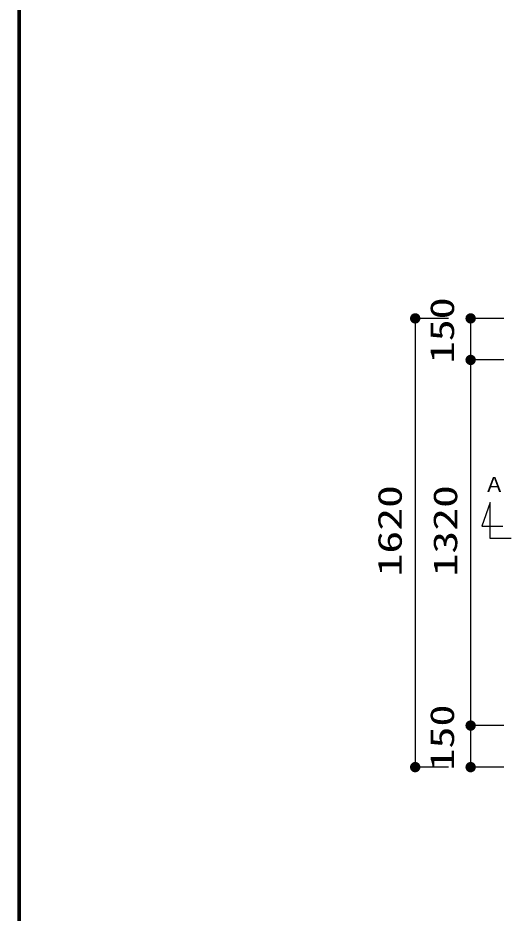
# Model space of a CAD drawing. Units: millimetres, scale not verified. Extents: x -8915 to 8404, y -6690 to 5387.
# Drawn here: x -7783 to -6004, y -849 to 2383 of the extents above; entities that cross this region are included whole.
import ezdxf
from ezdxf.enums import TextEntityAlignment as Align

# ---------------------------------------------------------------- set-up
doc = ezdxf.new("R2010")
doc.units = ezdxf.units.MM
doc.header["$LTSCALE"] = 30
for name, color, linetype, lineweight in [('0-1_KIKI', 3, 'Continuous', 25), ('0-6_SUNPO', 7, 'Continuous', 25), ('0-7_07', 7, 'Continuous', 25)]:
    doc.layers.add(name, color=color, linetype=linetype, lineweight=lineweight)
doc.styles.add('MS Gothic', font='')
doc.styles.add('ＭＳ ゴシック', font='')
doc.styles.get('MS Gothic').set_extended_font_data('MS Gothic')
doc.styles.get('ＭＳ ゴシック').set_extended_font_data('MS Gothic')

msp = doc.modelspace()

# ---------------------------------------------------------------- linework, layer by layer
at = {"layer": '0-1_KIKI'}
msp.add_lwpolyline([(-6003.51, 502.76), (-6078.51, 502.76), (-6078.51, 632.76), (-6108.51, 547.76), (-6033.51, 547.76)], dxfattribs=at)
at = {"layer": '0-6_SUNPO', "color": 4}
for p, q in [((-6229.42, 1297.76), (-6349.42, 1297.76)), ((-6349.42, 1297.76), (-6349.42, -322.24)), ((-6029.42, 1297.76), (-6149.42, 1297.76)), ((-6149.42, 1297.76), (-6149.42, 1147.76)), ((-6029.42, 1147.76), (-6149.42, 1147.76)), ((-6029.42, 1147.76), (-6149.42, 1147.76)), ((-6149.42, 1147.76), (-6149.42, -172.24)), ((-6029.42, -172.24), (-6149.42, -172.24)), ((-6029.42, -172.24), (-6149.42, -172.24)), ((-6149.42, -172.24), (-6149.42, -322.24)), ((-6229.42, -322.24), (-6349.42, -322.24)), ((-6029.42, -322.24), (-6149.42, -322.24))]:
    msp.add_line(p, q, dxfattribs=at)
at = {"layer": '0-6_SUNPO'}
for points in [[(-6367.81, 1301.42), (-6349.42, 1297.76), (-6368.17, 1297.76)], [(-6368.17, 1297.76), (-6349.42, 1297.76), (-6367.81, 1294.1)], [(-6366.75, 1304.93), (-6349.42, 1297.76), (-6367.81, 1301.42)], [(-6367.81, 1294.1), (-6349.42, 1297.76), (-6366.75, 1290.58)], [(-6365.01, 1308.18), (-6349.42, 1297.76), (-6366.75, 1304.93)], [(-6366.75, 1290.58), (-6349.42, 1297.76), (-6365.01, 1287.34)], [(-6362.68, 1311.02), (-6349.42, 1297.76), (-6365.01, 1308.18)], [(-6365.01, 1287.34), (-6349.42, 1297.76), (-6362.68, 1284.5)], [(-6359.84, 1313.35), (-6349.42, 1297.76), (-6362.68, 1311.02)], [(-6362.68, 1284.5), (-6349.42, 1297.76), (-6359.84, 1282.17)], [(-6356.6, 1315.08), (-6349.42, 1297.76), (-6359.84, 1313.35)], [(-6359.84, 1282.17), (-6349.42, 1297.76), (-6356.6, 1280.44)], [(-6353.08, 1316.15), (-6349.42, 1297.76), (-6356.6, 1315.08)], [(-6356.6, 1280.44), (-6349.42, 1297.76), (-6353.08, 1279.37)], [(-6349.42, 1316.51), (-6349.42, 1297.76), (-6353.08, 1316.15)], [(-6353.08, 1279.37), (-6349.42, 1297.76), (-6349.42, 1279.01)], [(-6345.77, 1316.15), (-6349.42, 1297.76), (-6349.42, 1316.51)], [(-6342.25, 1315.08), (-6349.42, 1297.76), (-6345.77, 1316.15)], [(-6339.01, 1313.35), (-6349.42, 1297.76), (-6342.25, 1315.08)], [(-6336.17, 1311.02), (-6349.42, 1297.76), (-6339.01, 1313.35)], [(-6333.83, 1308.18), (-6349.42, 1297.76), (-6336.17, 1311.02)], [(-6332.1, 1304.93), (-6349.42, 1297.76), (-6333.83, 1308.18)], [(-6331.03, 1301.42), (-6349.42, 1297.76), (-6332.1, 1304.93)], [(-6330.67, 1297.76), (-6349.42, 1297.76), (-6331.03, 1301.42)], [(-6349.42, 1279.01), (-6349.42, 1297.76), (-6345.77, 1279.37)], [(-6345.77, 1279.37), (-6349.42, 1297.76), (-6342.25, 1280.44)], [(-6342.25, 1280.44), (-6349.42, 1297.76), (-6339.01, 1282.17)], [(-6339.01, 1282.17), (-6349.42, 1297.76), (-6336.17, 1284.5)], [(-6336.17, 1284.5), (-6349.42, 1297.76), (-6333.83, 1287.34)], [(-6333.83, 1287.34), (-6349.42, 1297.76), (-6332.1, 1290.58)], [(-6332.1, 1290.58), (-6349.42, 1297.76), (-6331.03, 1294.1)], [(-6331.03, 1294.1), (-6349.42, 1297.76), (-6330.67, 1297.76)], [(-6167.81, 1301.42), (-6149.42, 1297.76), (-6168.17, 1297.76)], [(-6168.17, 1297.76), (-6149.42, 1297.76), (-6167.81, 1294.1)], [(-6166.75, 1304.93), (-6149.42, 1297.76), (-6167.81, 1301.42)], [(-6167.81, 1294.1), (-6149.42, 1297.76), (-6166.75, 1290.58)], [(-6165.01, 1308.18), (-6149.42, 1297.76), (-6166.75, 1304.93)], [(-6166.75, 1290.58), (-6149.42, 1297.76), (-6165.01, 1287.34)], [(-6162.68, 1311.02), (-6149.42, 1297.76), (-6165.01, 1308.18)], [(-6165.01, 1287.34), (-6149.42, 1297.76), (-6162.68, 1284.5)], [(-6159.84, 1313.35), (-6149.42, 1297.76), (-6162.68, 1311.02)], [(-6162.68, 1284.5), (-6149.42, 1297.76), (-6159.84, 1282.17)], [(-6156.6, 1315.08), (-6149.42, 1297.76), (-6159.84, 1313.35)], [(-6159.84, 1282.17), (-6149.42, 1297.76), (-6156.6, 1280.44)], [(-6153.08, 1316.15), (-6149.42, 1297.76), (-6156.6, 1315.08)], [(-6156.6, 1280.44), (-6149.42, 1297.76), (-6153.08, 1279.37)], [(-6149.42, 1316.51), (-6149.42, 1297.76), (-6153.08, 1316.15)], [(-6153.08, 1279.37), (-6149.42, 1297.76), (-6149.42, 1279.01)], [(-6145.77, 1316.15), (-6149.42, 1297.76), (-6149.42, 1316.51)], [(-6142.25, 1315.08), (-6149.42, 1297.76), (-6145.77, 1316.15)], [(-6139.01, 1313.35), (-6149.42, 1297.76), (-6142.25, 1315.08)], [(-6136.17, 1311.02), (-6149.42, 1297.76), (-6139.01, 1313.35)], [(-6133.83, 1308.18), (-6149.42, 1297.76), (-6136.17, 1311.02)], [(-6132.1, 1304.93), (-6149.42, 1297.76), (-6133.83, 1308.18)], [(-6131.03, 1301.42), (-6149.42, 1297.76), (-6132.1, 1304.93)], [(-6130.67, 1297.76), (-6149.42, 1297.76), (-6131.03, 1301.42)], [(-6149.42, 1279.01), (-6149.42, 1297.76), (-6145.77, 1279.37)], [(-6145.77, 1279.37), (-6149.42, 1297.76), (-6142.25, 1280.44)], [(-6142.25, 1280.44), (-6149.42, 1297.76), (-6139.01, 1282.17)], [(-6139.01, 1282.17), (-6149.42, 1297.76), (-6136.17, 1284.5)], [(-6136.17, 1284.5), (-6149.42, 1297.76), (-6133.83, 1287.34)], [(-6133.83, 1287.34), (-6149.42, 1297.76), (-6132.1, 1290.58)], [(-6132.1, 1290.58), (-6149.42, 1297.76), (-6131.03, 1294.1)], [(-6131.03, 1294.1), (-6149.42, 1297.76), (-6130.67, 1297.76)], [(-6156.6, 1165.08), (-6149.42, 1147.76), (-6159.84, 1163.35)], [(-6156.6, 1165.08), (-6149.42, 1147.76), (-6159.84, 1163.35)], [(-6153.08, 1166.15), (-6149.42, 1147.76), (-6156.6, 1165.08)], [(-6153.08, 1166.15), (-6149.42, 1147.76), (-6156.6, 1165.08)], [(-6149.42, 1166.51), (-6149.42, 1147.76), (-6153.08, 1166.15)], [(-6149.42, 1166.51), (-6149.42, 1147.76), (-6153.08, 1166.15)], [(-6145.77, 1166.15), (-6149.42, 1147.76), (-6149.42, 1166.51)], [(-6145.77, 1166.15), (-6149.42, 1147.76), (-6149.42, 1166.51)], [(-6142.25, 1165.08), (-6149.42, 1147.76), (-6145.77, 1166.15)], [(-6142.25, 1165.08), (-6149.42, 1147.76), (-6145.77, 1166.15)], [(-6139.01, 1163.35), (-6149.42, 1147.76), (-6142.25, 1165.08)], [(-6139.01, 1163.35), (-6149.42, 1147.76), (-6142.25, 1165.08)], [(-6167.81, 1151.42), (-6149.42, 1147.76), (-6168.17, 1147.76)], [(-6167.81, 1151.42), (-6149.42, 1147.76), (-6168.17, 1147.76)], [(-6168.17, 1147.76), (-6149.42, 1147.76), (-6167.81, 1144.1)], [(-6168.17, 1147.76), (-6149.42, 1147.76), (-6167.81, 1144.1)], [(-6166.75, 1154.93), (-6149.42, 1147.76), (-6167.81, 1151.42)], [(-6166.75, 1154.93), (-6149.42, 1147.76), (-6167.81, 1151.42)], [(-6167.81, 1144.1), (-6149.42, 1147.76), (-6166.75, 1140.58)], [(-6167.81, 1144.1), (-6149.42, 1147.76), (-6166.75, 1140.58)], [(-6165.01, 1158.18), (-6149.42, 1147.76), (-6166.75, 1154.93)], [(-6165.01, 1158.18), (-6149.42, 1147.76), (-6166.75, 1154.93)], [(-6166.75, 1140.58), (-6149.42, 1147.76), (-6165.01, 1137.34)], [(-6166.75, 1140.58), (-6149.42, 1147.76), (-6165.01, 1137.34)], [(-6162.68, 1161.02), (-6149.42, 1147.76), (-6165.01, 1158.18)], [(-6162.68, 1161.02), (-6149.42, 1147.76), (-6165.01, 1158.18)], [(-6165.01, 1137.34), (-6149.42, 1147.76), (-6162.68, 1134.5)], [(-6165.01, 1137.34), (-6149.42, 1147.76), (-6162.68, 1134.5)], [(-6159.84, 1163.35), (-6149.42, 1147.76), (-6162.68, 1161.02)], [(-6159.84, 1163.35), (-6149.42, 1147.76), (-6162.68, 1161.02)], [(-6162.68, 1134.5), (-6149.42, 1147.76), (-6159.84, 1132.17)], [(-6162.68, 1134.5), (-6149.42, 1147.76), (-6159.84, 1132.17)], [(-6159.84, 1132.17), (-6149.42, 1147.76), (-6156.6, 1130.44)], [(-6159.84, 1132.17), (-6149.42, 1147.76), (-6156.6, 1130.44)], [(-6156.6, 1130.44), (-6149.42, 1147.76), (-6153.08, 1129.37)], [(-6156.6, 1130.44), (-6149.42, 1147.76), (-6153.08, 1129.37)], [(-6153.08, 1129.37), (-6149.42, 1147.76), (-6149.42, 1129.01)], [(-6153.08, 1129.37), (-6149.42, 1147.76), (-6149.42, 1129.01)], [(-6136.17, 1161.02), (-6149.42, 1147.76), (-6139.01, 1163.35)], [(-6136.17, 1161.02), (-6149.42, 1147.76), (-6139.01, 1163.35)], [(-6133.83, 1158.18), (-6149.42, 1147.76), (-6136.17, 1161.02)], [(-6133.83, 1158.18), (-6149.42, 1147.76), (-6136.17, 1161.02)], [(-6132.1, 1154.93), (-6149.42, 1147.76), (-6133.83, 1158.18)], [(-6132.1, 1154.93), (-6149.42, 1147.76), (-6133.83, 1158.18)], [(-6131.03, 1151.42), (-6149.42, 1147.76), (-6132.1, 1154.93)], [(-6131.03, 1151.42), (-6149.42, 1147.76), (-6132.1, 1154.93)], [(-6130.67, 1147.76), (-6149.42, 1147.76), (-6131.03, 1151.42)], [(-6130.67, 1147.76), (-6149.42, 1147.76), (-6131.03, 1151.42)], [(-6149.42, 1129.01), (-6149.42, 1147.76), (-6145.77, 1129.37)], [(-6145.77, 1129.37), (-6149.42, 1147.76), (-6142.25, 1130.44)], [(-6142.25, 1130.44), (-6149.42, 1147.76), (-6139.01, 1132.17)], [(-6139.01, 1132.17), (-6149.42, 1147.76), (-6136.17, 1134.5)], [(-6136.17, 1134.5), (-6149.42, 1147.76), (-6133.83, 1137.34)], [(-6133.83, 1137.34), (-6149.42, 1147.76), (-6132.1, 1140.58)], [(-6132.1, 1140.58), (-6149.42, 1147.76), (-6131.03, 1144.1)], [(-6131.03, 1144.1), (-6149.42, 1147.76), (-6130.67, 1147.76)], [(-6149.42, 1129.01), (-6149.42, 1147.76), (-6145.77, 1129.37)], [(-6145.77, 1129.37), (-6149.42, 1147.76), (-6142.25, 1130.44)], [(-6142.25, 1130.44), (-6149.42, 1147.76), (-6139.01, 1132.17)], [(-6139.01, 1132.17), (-6149.42, 1147.76), (-6136.17, 1134.5)], [(-6136.17, 1134.5), (-6149.42, 1147.76), (-6133.83, 1137.34)], [(-6133.83, 1137.34), (-6149.42, 1147.76), (-6132.1, 1140.58)], [(-6132.1, 1140.58), (-6149.42, 1147.76), (-6131.03, 1144.1)], [(-6131.03, 1144.1), (-6149.42, 1147.76), (-6130.67, 1147.76)], [(-6162.68, -158.98), (-6149.42, -172.24), (-6165.01, -161.82)], [(-6162.68, -158.98), (-6149.42, -172.24), (-6165.01, -161.82)], [(-6159.84, -156.65), (-6149.42, -172.24), (-6162.68, -158.98)], [(-6159.84, -156.65), (-6149.42, -172.24), (-6162.68, -158.98)], [(-6156.6, -154.92), (-6149.42, -172.24), (-6159.84, -156.65)], [(-6156.6, -154.92), (-6149.42, -172.24), (-6159.84, -156.65)], [(-6153.08, -153.85), (-6149.42, -172.24), (-6156.6, -154.92)], [(-6153.08, -153.85), (-6149.42, -172.24), (-6156.6, -154.92)], [(-6149.42, -153.49), (-6149.42, -172.24), (-6153.08, -153.85)], [(-6149.42, -153.49), (-6149.42, -172.24), (-6153.08, -153.85)], [(-6145.77, -153.85), (-6149.42, -172.24), (-6149.42, -153.49)], [(-6145.77, -153.85), (-6149.42, -172.24), (-6149.42, -153.49)], [(-6142.25, -154.92), (-6149.42, -172.24), (-6145.77, -153.85)], [(-6142.25, -154.92), (-6149.42, -172.24), (-6145.77, -153.85)], [(-6139.01, -156.65), (-6149.42, -172.24), (-6142.25, -154.92)], [(-6139.01, -156.65), (-6149.42, -172.24), (-6142.25, -154.92)], [(-6136.17, -158.98), (-6149.42, -172.24), (-6139.01, -156.65)], [(-6136.17, -158.98), (-6149.42, -172.24), (-6139.01, -156.65)], [(-6133.83, -161.82), (-6149.42, -172.24), (-6136.17, -158.98)], [(-6133.83, -161.82), (-6149.42, -172.24), (-6136.17, -158.98)], [(-6167.81, -168.58), (-6149.42, -172.24), (-6168.17, -172.24)], [(-6167.81, -168.58), (-6149.42, -172.24), (-6168.17, -172.24)], [(-6168.17, -172.24), (-6149.42, -172.24), (-6167.81, -175.9)], [(-6168.17, -172.24), (-6149.42, -172.24), (-6167.81, -175.9)], [(-6166.75, -165.07), (-6149.42, -172.24), (-6167.81, -168.58)], [(-6166.75, -165.07), (-6149.42, -172.24), (-6167.81, -168.58)], [(-6167.81, -175.9), (-6149.42, -172.24), (-6166.75, -179.42)], [(-6167.81, -175.9), (-6149.42, -172.24), (-6166.75, -179.42)], [(-6165.01, -161.82), (-6149.42, -172.24), (-6166.75, -165.07)], [(-6165.01, -161.82), (-6149.42, -172.24), (-6166.75, -165.07)], [(-6166.75, -179.42), (-6149.42, -172.24), (-6165.01, -182.66)], [(-6166.75, -179.42), (-6149.42, -172.24), (-6165.01, -182.66)], [(-6165.01, -182.66), (-6149.42, -172.24), (-6162.68, -185.5)], [(-6165.01, -182.66), (-6149.42, -172.24), (-6162.68, -185.5)], [(-6162.68, -185.5), (-6149.42, -172.24), (-6159.84, -187.83)], [(-6162.68, -185.5), (-6149.42, -172.24), (-6159.84, -187.83)], [(-6159.84, -187.83), (-6149.42, -172.24), (-6156.6, -189.56)], [(-6159.84, -187.83), (-6149.42, -172.24), (-6156.6, -189.56)], [(-6156.6, -189.56), (-6149.42, -172.24), (-6153.08, -190.63)], [(-6156.6, -189.56), (-6149.42, -172.24), (-6153.08, -190.63)], [(-6153.08, -190.63), (-6149.42, -172.24), (-6149.42, -190.99)], [(-6153.08, -190.63), (-6149.42, -172.24), (-6149.42, -190.99)], [(-6132.1, -165.07), (-6149.42, -172.24), (-6133.83, -161.82)], [(-6132.1, -165.07), (-6149.42, -172.24), (-6133.83, -161.82)], [(-6131.03, -168.58), (-6149.42, -172.24), (-6132.1, -165.07)], [(-6131.03, -168.58), (-6149.42, -172.24), (-6132.1, -165.07)], [(-6130.67, -172.24), (-6149.42, -172.24), (-6131.03, -168.58)], [(-6130.67, -172.24), (-6149.42, -172.24), (-6131.03, -168.58)], [(-6149.42, -190.99), (-6149.42, -172.24), (-6145.77, -190.63)], [(-6145.77, -190.63), (-6149.42, -172.24), (-6142.25, -189.56)], [(-6142.25, -189.56), (-6149.42, -172.24), (-6139.01, -187.83)], [(-6139.01, -187.83), (-6149.42, -172.24), (-6136.17, -185.5)], [(-6136.17, -185.5), (-6149.42, -172.24), (-6133.83, -182.66)], [(-6133.83, -182.66), (-6149.42, -172.24), (-6132.1, -179.42)], [(-6132.1, -179.42), (-6149.42, -172.24), (-6131.03, -175.9)], [(-6131.03, -175.9), (-6149.42, -172.24), (-6130.67, -172.24)], [(-6149.42, -190.99), (-6149.42, -172.24), (-6145.77, -190.63)], [(-6145.77, -190.63), (-6149.42, -172.24), (-6142.25, -189.56)], [(-6142.25, -189.56), (-6149.42, -172.24), (-6139.01, -187.83)], [(-6139.01, -187.83), (-6149.42, -172.24), (-6136.17, -185.5)], [(-6136.17, -185.5), (-6149.42, -172.24), (-6133.83, -182.66)], [(-6133.83, -182.66), (-6149.42, -172.24), (-6132.1, -179.42)], [(-6132.1, -179.42), (-6149.42, -172.24), (-6131.03, -175.9)], [(-6131.03, -175.9), (-6149.42, -172.24), (-6130.67, -172.24)], [(-6367.81, -318.58), (-6349.42, -322.24), (-6368.17, -322.24)], [(-6368.17, -322.24), (-6349.42, -322.24), (-6367.81, -325.9)], [(-6366.75, -315.07), (-6349.42, -322.24), (-6367.81, -318.58)], [(-6367.81, -325.9), (-6349.42, -322.24), (-6366.75, -329.42)], [(-6365.01, -311.82), (-6349.42, -322.24), (-6366.75, -315.07)], [(-6366.75, -329.42), (-6349.42, -322.24), (-6365.01, -332.66)], [(-6362.68, -308.98), (-6349.42, -322.24), (-6365.01, -311.82)], [(-6365.01, -332.66), (-6349.42, -322.24), (-6362.68, -335.5)], [(-6359.84, -306.65), (-6349.42, -322.24), (-6362.68, -308.98)], [(-6362.68, -335.5), (-6349.42, -322.24), (-6359.84, -337.83)], [(-6356.6, -304.92), (-6349.42, -322.24), (-6359.84, -306.65)], [(-6359.84, -337.83), (-6349.42, -322.24), (-6356.6, -339.56)], [(-6353.08, -303.85), (-6349.42, -322.24), (-6356.6, -304.92)], [(-6356.6, -339.56), (-6349.42, -322.24), (-6353.08, -340.63)], [(-6349.42, -303.49), (-6349.42, -322.24), (-6353.08, -303.85)], [(-6353.08, -340.63), (-6349.42, -322.24), (-6349.42, -340.99)], [(-6345.77, -303.85), (-6349.42, -322.24), (-6349.42, -303.49)], [(-6342.25, -304.92), (-6349.42, -322.24), (-6345.77, -303.85)], [(-6339.01, -306.65), (-6349.42, -322.24), (-6342.25, -304.92)], [(-6336.17, -308.98), (-6349.42, -322.24), (-6339.01, -306.65)], [(-6333.83, -311.82), (-6349.42, -322.24), (-6336.17, -308.98)], [(-6332.1, -315.07), (-6349.42, -322.24), (-6333.83, -311.82)], [(-6331.03, -318.58), (-6349.42, -322.24), (-6332.1, -315.07)], [(-6330.67, -322.24), (-6349.42, -322.24), (-6331.03, -318.58)], [(-6349.42, -340.99), (-6349.42, -322.24), (-6345.77, -340.63)], [(-6345.77, -340.63), (-6349.42, -322.24), (-6342.25, -339.56)], [(-6342.25, -339.56), (-6349.42, -322.24), (-6339.01, -337.83)], [(-6339.01, -337.83), (-6349.42, -322.24), (-6336.17, -335.5)], [(-6336.17, -335.5), (-6349.42, -322.24), (-6333.83, -332.66)], [(-6333.83, -332.66), (-6349.42, -322.24), (-6332.1, -329.42)], [(-6332.1, -329.42), (-6349.42, -322.24), (-6331.03, -325.9)], [(-6331.03, -325.9), (-6349.42, -322.24), (-6330.67, -322.24)], [(-6167.81, -318.58), (-6149.42, -322.24), (-6168.17, -322.24)], [(-6168.17, -322.24), (-6149.42, -322.24), (-6167.81, -325.9)], [(-6166.75, -315.07), (-6149.42, -322.24), (-6167.81, -318.58)], [(-6167.81, -325.9), (-6149.42, -322.24), (-6166.75, -329.42)], [(-6165.01, -311.82), (-6149.42, -322.24), (-6166.75, -315.07)], [(-6166.75, -329.42), (-6149.42, -322.24), (-6165.01, -332.66)], [(-6162.68, -308.98), (-6149.42, -322.24), (-6165.01, -311.82)], [(-6165.01, -332.66), (-6149.42, -322.24), (-6162.68, -335.5)], [(-6159.84, -306.65), (-6149.42, -322.24), (-6162.68, -308.98)], [(-6162.68, -335.5), (-6149.42, -322.24), (-6159.84, -337.83)], [(-6156.6, -304.92), (-6149.42, -322.24), (-6159.84, -306.65)], [(-6159.84, -337.83), (-6149.42, -322.24), (-6156.6, -339.56)], [(-6153.08, -303.85), (-6149.42, -322.24), (-6156.6, -304.92)], [(-6156.6, -339.56), (-6149.42, -322.24), (-6153.08, -340.63)], [(-6149.42, -303.49), (-6149.42, -322.24), (-6153.08, -303.85)], [(-6153.08, -340.63), (-6149.42, -322.24), (-6149.42, -340.99)], [(-6145.77, -303.85), (-6149.42, -322.24), (-6149.42, -303.49)], [(-6142.25, -304.92), (-6149.42, -322.24), (-6145.77, -303.85)], [(-6139.01, -306.65), (-6149.42, -322.24), (-6142.25, -304.92)], [(-6136.17, -308.98), (-6149.42, -322.24), (-6139.01, -306.65)], [(-6133.83, -311.82), (-6149.42, -322.24), (-6136.17, -308.98)], [(-6132.1, -315.07), (-6149.42, -322.24), (-6133.83, -311.82)], [(-6131.03, -318.58), (-6149.42, -322.24), (-6132.1, -315.07)], [(-6130.67, -322.24), (-6149.42, -322.24), (-6131.03, -318.58)], [(-6149.42, -340.99), (-6149.42, -322.24), (-6145.77, -340.63)], [(-6145.77, -340.63), (-6149.42, -322.24), (-6142.25, -339.56)], [(-6142.25, -339.56), (-6149.42, -322.24), (-6139.01, -337.83)], [(-6139.01, -337.83), (-6149.42, -322.24), (-6136.17, -335.5)], [(-6136.17, -335.5), (-6149.42, -322.24), (-6133.83, -332.66)], [(-6133.83, -332.66), (-6149.42, -322.24), (-6132.1, -329.42)], [(-6132.1, -329.42), (-6149.42, -322.24), (-6131.03, -325.9)], [(-6131.03, -325.9), (-6149.42, -322.24), (-6130.67, -322.24)]]:
    msp.add_solid(points, dxfattribs=at)
at = {"layer": '0-7_07'}
for p, q in [((-7783.03, 5387.08), (-7783.03, -6197.73)), ((-7782.43, 5386.48), (-7782.43, -6197.13)), ((-7781.83, 5385.88), (-7781.83, -6196.53)), ((-7781.23, 5385.28), (-7781.23, -6195.93)), ((-7780.63, 5384.68), (-7780.63, -6195.33)), ((-7780.03, 5384.08), (-7780.03, -6194.73)), ((-7779.43, 5383.48), (-7779.43, -6194.13)), ((-7778.83, 5382.88), (-7778.83, -6193.53)), ((-7778.23, 5382.28), (-7778.23, -6192.93)), ((-7777.63, 5381.68), (-7777.63, -6192.33)), ((-7777.03, 5381.08), (-7777.03, -6191.73)), ((-7776.43, 5380.48), (-7776.43, -6191.13)), ((-7775.83, 5379.88), (-7775.83, -6190.53)), ((-7775.23, 5379.28), (-7775.23, -6189.93)), ((-7774.63, 5378.68), (-7774.63, -6189.33))]:
    msp.add_line(p, q, dxfattribs=at)

# ---------------------------------------------------------------- texts
at = {"layer": '0-1_KIKI', "color": 4, "style": 'MS Gothic'}
msp.add_text('Ａ', height=54.99, dxfattribs=at).set_placement((-6101.59, 654.03), align=Align.BOTTOM_LEFT)
at = {"layer": '0-6_SUNPO', "color": 3, "style": 'ＭＳ ゴシック'}
for s, width, p in [('150', 1.35, (-6183.17, 1135.33)), ('1620', 1.4, (-6371.92, 366.04)), ('1320', 1.4, (-6171.92, 366.04)), ('150', 1.35, (-6183.17, -334.67))]:
    msp.add_text(s, height=86.59, rotation=90, dxfattribs=dict(at, width=width)).set_placement(p, align=Align.BOTTOM_LEFT)

doc.saveas('drawing.dxf')
